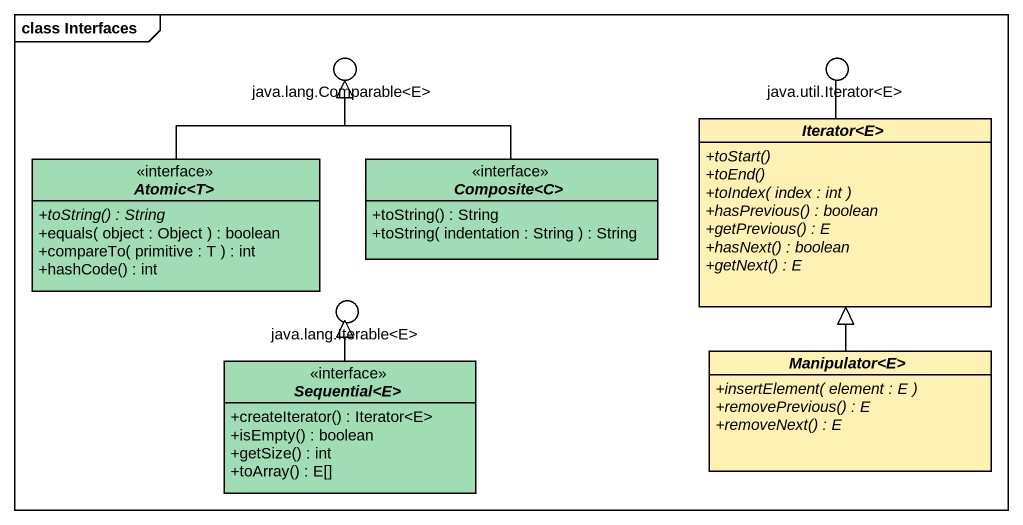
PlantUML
@startuml
mainframe class Interfaces
allowmixing
hide circle
hide empty members
skinparam classAttributeIconSize 0
() "java.lang.Comparable<E>" as java_lang_Comparable_E #FFFFFF
() "java.util.Iterator<E>" as java_util_Iterator_E #FFFFFF
abstract class "Iterator<E>" as Iterator_E #FFF0B4 {
  {abstract} +toStart()
  {abstract} +toEnd()
  {abstract} +toIndex( index : int )
  {abstract} +hasPrevious() : boolean
  {abstract} +getPrevious() : E
  {abstract} +hasNext() : boolean
  {abstract} +getNext() : E
}
interface "Atomic<T>" as Atomic_T #A0DCB4 {
  {abstract} +toString() : String
  +equals( object : Object ) : boolean
  +compareTo( primitive : T ) : int
  +hashCode() : int
}
interface "Composite<C>" as Composite_C #A0DCB4 {
  +toString() : String
  +toString( indentation : String ) : String
}
() "java.lang.Iterable<E>" as java_lang_Iterable_E #FFFFFF
interface "Sequential<E>" as Sequential_E #A0DCB4 {
  +createIterator() : Iterator<E>
  +isEmpty() : boolean
  +getSize() : int
  +toArray() : E[]
}
abstract class "Manipulator<E>" as Manipulator_E #FFF0B4 {
  {abstract} +insertElement( element : E )
  {abstract} +removePrevious() : E
  {abstract} +removeNext() : E
}
Iterator_E -up- java_util_Iterator_E
Atomic_T -up-|> java_lang_Comparable_E
Composite_C -up-|> java_lang_Comparable_E
Sequential_E -up-|> java_lang_Iterable_E
Manipulator_E -up-|> Iterator_E
@enduml
